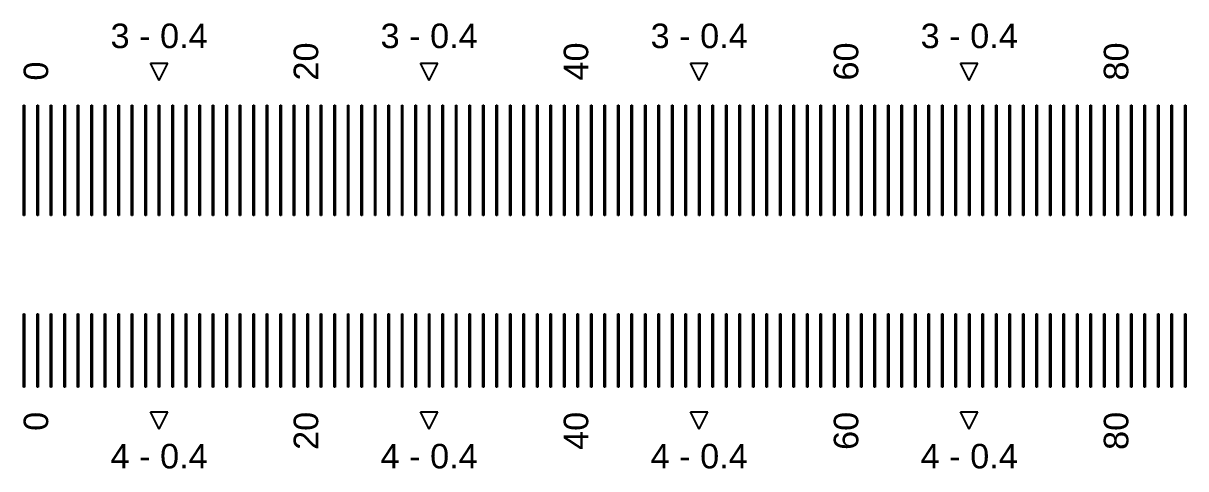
# Model space of a CAD drawing. Extents: x -24493 to 76507, y 84496 to 185496.
# Drawn here: x 21781.6 to 22255.2, y 114800.2 to 114981.7 of the extents above; entities that cross this region are included whole.
import ezdxf

# ---------------------------------------------------------------- set-up
doc = ezdxf.new("R2010")
doc.units = 13
doc.layers.add('CL - Label-1', color=120, linetype='Continuous')
doc.layers.add('CL - Label-2', color=132, linetype='Continuous')
doc.layers.add('CL - Sub-Micro', color=7, linetype='Continuous', true_color=0x47d1ff)
doc.styles.get("Standard").update_dxf_attribs({"font": 'arial.ttf'})

msp = doc.modelspace()

# ---------------------------------------------------------------- linework, layer by layer
at = {"layer": 'CL - Label-2'}
for p, q in [((21836.99, 114958.36), (21833.45, 114965.46)), ((21833.45, 114965.46), (21840.52, 114965.46)), ((21836.99, 114958.36), (21840.52, 114965.46)), ((21946.99, 114958.36), (21943.45, 114965.46)), ((21943.45, 114965.46), (21950.52, 114965.46)), ((21946.99, 114958.36), (21950.52, 114965.46)), ((22056.99, 114958.36), (22053.45, 114965.46)), ((22053.45, 114965.46), (22060.52, 114965.46)), ((22056.99, 114958.36), (22060.52, 114965.46)), ((22166.99, 114958.36), (22163.45, 114965.46)), ((22163.45, 114965.46), (22170.52, 114965.46)), ((22166.99, 114958.36), (22170.52, 114965.46)), ((21836.99, 114816.29), (21833.45, 114823.39)), ((21833.45, 114823.39), (21840.52, 114823.39)), ((21836.99, 114816.29), (21840.52, 114823.39)), ((21946.99, 114816.29), (21943.45, 114823.39)), ((21943.45, 114823.39), (21950.52, 114823.39)), ((21946.99, 114816.29), (21950.52, 114823.39)), ((22056.99, 114816.29), (22053.45, 114823.39)), ((22053.45, 114823.39), (22060.52, 114823.39)), ((22056.99, 114816.29), (22060.52, 114823.39)), ((22166.99, 114816.29), (22163.45, 114823.39)), ((22163.45, 114823.39), (22170.52, 114823.39)), ((22166.99, 114816.29), (22170.52, 114823.39))]:
    msp.add_line(p, q, dxfattribs=at)
at = {"layer": 'CL - Sub-Micro'}
for p, q in [((21781.79, 114948.36), (21782.19, 114948.36)), ((21781.79, 114903.36), (21781.79, 114948.36)), ((21782.19, 114948.36), (21782.19, 114903.36)), ((21787.29, 114948.36), (21787.69, 114948.36)), ((21787.29, 114903.36), (21787.29, 114948.36)), ((21787.69, 114948.36), (21787.69, 114903.36)), ((21792.79, 114948.36), (21793.19, 114948.36)), ((21792.79, 114903.36), (21792.79, 114948.36)), ((21793.19, 114948.36), (21793.19, 114903.36)), ((21798.29, 114948.36), (21798.69, 114948.36)), ((21798.29, 114903.36), (21798.29, 114948.36)), ((21798.69, 114948.36), (21798.69, 114903.36)), ((21803.79, 114948.36), (21804.19, 114948.36)), ((21803.79, 114903.36), (21803.79, 114948.36)), ((21804.19, 114948.36), (21804.19, 114903.36)), ((21809.29, 114948.36), (21809.69, 114948.36)), ((21809.29, 114903.36), (21809.29, 114948.36)), ((21809.69, 114948.36), (21809.69, 114903.36)), ((21814.79, 114948.36), (21815.19, 114948.36)), ((21814.79, 114903.36), (21814.79, 114948.36)), ((21815.19, 114948.36), (21815.19, 114903.36)), ((21820.29, 114948.36), (21820.69, 114948.36)), ((21820.29, 114903.36), (21820.29, 114948.36)), ((21820.69, 114948.36), (21820.69, 114903.36)), ((21825.79, 114948.36), (21826.19, 114948.36)), ((21825.79, 114903.36), (21825.79, 114948.36)), ((21826.19, 114948.36), (21826.19, 114903.36)), ((21831.29, 114948.36), (21831.69, 114948.36)), ((21831.29, 114903.36), (21831.29, 114948.36)), ((21831.69, 114948.36), (21831.69, 114903.36)), ((21836.79, 114948.36), (21837.19, 114948.36)), ((21836.79, 114903.36), (21836.79, 114948.36)), ((21837.19, 114948.36), (21837.19, 114903.36)), ((21842.29, 114948.36), (21842.69, 114948.36)), ((21842.29, 114903.36), (21842.29, 114948.36)), ((21842.69, 114948.36), (21842.69, 114903.36)), ((21847.79, 114948.36), (21848.19, 114948.36)), ((21847.79, 114903.36), (21847.79, 114948.36)), ((21848.19, 114948.36), (21848.19, 114903.36)), ((21853.29, 114948.36), (21853.69, 114948.36)), ((21853.29, 114903.36), (21853.29, 114948.36)), ((21853.69, 114948.36), (21853.69, 114903.36)), ((21858.79, 114948.36), (21859.19, 114948.36)), ((21858.79, 114903.36), (21858.79, 114948.36)), ((21859.19, 114948.36), (21859.19, 114903.36)), ((21864.29, 114948.36), (21864.69, 114948.36)), ((21864.29, 114903.36), (21864.29, 114948.36)), ((21864.69, 114948.36), (21864.69, 114903.36)), ((21869.79, 114948.36), (21870.19, 114948.36)), ((21869.79, 114903.36), (21869.79, 114948.36)), ((21870.19, 114948.36), (21870.19, 114903.36)), ((21875.29, 114948.36), (21875.69, 114948.36)), ((21875.29, 114903.36), (21875.29, 114948.36)), ((21875.69, 114948.36), (21875.69, 114903.36)), ((21880.79, 114948.36), (21881.19, 114948.36)), ((21880.79, 114903.36), (21880.79, 114948.36)), ((21881.19, 114948.36), (21881.19, 114903.36)), ((21886.29, 114948.36), (21886.69, 114948.36)), ((21886.29, 114903.36), (21886.29, 114948.36)), ((21886.69, 114948.36), (21886.69, 114903.36)), ((21891.79, 114948.36), (21892.19, 114948.36)), ((21891.79, 114903.36), (21891.79, 114948.36)), ((21892.19, 114948.36), (21892.19, 114903.36)), ((21897.29, 114948.36), (21897.69, 114948.36)), ((21897.29, 114903.36), (21897.29, 114948.36)), ((21897.69, 114948.36), (21897.69, 114903.36)), ((21902.79, 114948.36), (21903.19, 114948.36)), ((21902.79, 114903.36), (21902.79, 114948.36)), ((21903.19, 114948.36), (21903.19, 114903.36)), ((21908.29, 114948.36), (21908.69, 114948.36)), ((21908.29, 114903.36), (21908.29, 114948.36)), ((21908.69, 114948.36), (21908.69, 114903.36)), ((21913.79, 114948.36), (21914.19, 114948.36)), ((21913.79, 114903.36), (21913.79, 114948.36)), ((21914.19, 114948.36), (21914.19, 114903.36)), ((21919.29, 114948.36), (21919.69, 114948.36)), ((21919.29, 114903.36), (21919.29, 114948.36)), ((21919.69, 114948.36), (21919.69, 114903.36)), ((21924.79, 114948.36), (21925.19, 114948.36)), ((21924.79, 114903.36), (21924.79, 114948.36)), ((21925.19, 114948.36), (21925.19, 114903.36)), ((21930.29, 114948.36), (21930.69, 114948.36)), ((21930.29, 114903.36), (21930.29, 114948.36)), ((21930.69, 114948.36), (21930.69, 114903.36)), ((21935.79, 114948.36), (21936.19, 114948.36)), ((21935.79, 114903.36), (21935.79, 114948.36)), ((21936.19, 114948.36), (21936.19, 114903.36)), ((21941.29, 114948.36), (21941.69, 114948.36)), ((21941.29, 114903.36), (21941.29, 114948.36)), ((21941.69, 114948.36), (21941.69, 114903.36)), ((21946.79, 114948.36), (21947.19, 114948.36)), ((21946.79, 114903.36), (21946.79, 114948.36)), ((21947.19, 114948.36), (21947.19, 114903.36)), ((21952.29, 114948.36), (21952.69, 114948.36)), ((21952.29, 114903.36), (21952.29, 114948.36)), ((21952.69, 114948.36), (21952.69, 114903.36)), ((21957.79, 114948.36), (21958.19, 114948.36)), ((21957.79, 114903.36), (21957.79, 114948.36)), ((21958.19, 114948.36), (21958.19, 114903.36)), ((21963.29, 114948.36), (21963.69, 114948.36)), ((21963.29, 114903.36), (21963.29, 114948.36)), ((21963.69, 114948.36), (21963.69, 114903.36)), ((21968.79, 114948.36), (21969.19, 114948.36)), ((21968.79, 114903.36), (21968.79, 114948.36)), ((21969.19, 114948.36), (21969.19, 114903.36)), ((21974.29, 114948.36), (21974.69, 114948.36)), ((21974.29, 114903.36), (21974.29, 114948.36)), ((21974.69, 114948.36), (21974.69, 114903.36)), ((21979.79, 114948.36), (21980.19, 114948.36)), ((21979.79, 114903.36), (21979.79, 114948.36)), ((21980.19, 114948.36), (21980.19, 114903.36)), ((21985.29, 114948.36), (21985.69, 114948.36)), ((21985.29, 114903.36), (21985.29, 114948.36)), ((21985.69, 114948.36), (21985.69, 114903.36)), ((21990.79, 114948.36), (21991.19, 114948.36)), ((21990.79, 114903.36), (21990.79, 114948.36)), ((21991.19, 114948.36), (21991.19, 114903.36)), ((21996.29, 114948.36), (21996.69, 114948.36)), ((21996.29, 114903.36), (21996.29, 114948.36)), ((21996.69, 114948.36), (21996.69, 114903.36)), ((22001.79, 114948.36), (22002.19, 114948.36)), ((22001.79, 114903.36), (22001.79, 114948.36)), ((22002.19, 114948.36), (22002.19, 114903.36)), ((22007.29, 114948.36), (22007.69, 114948.36)), ((22007.29, 114903.36), (22007.29, 114948.36)), ((22007.69, 114948.36), (22007.69, 114903.36)), ((22012.79, 114948.36), (22013.19, 114948.36)), ((22012.79, 114903.36), (22012.79, 114948.36)), ((22013.19, 114948.36), (22013.19, 114903.36)), ((22018.29, 114948.36), (22018.69, 114948.36)), ((22018.29, 114903.36), (22018.29, 114948.36)), ((22018.69, 114948.36), (22018.69, 114903.36)), ((22023.79, 114948.36), (22024.19, 114948.36)), ((22023.79, 114903.36), (22023.79, 114948.36)), ((22024.19, 114948.36), (22024.19, 114903.36)), ((22029.29, 114948.36), (22029.69, 114948.36)), ((22029.29, 114903.36), (22029.29, 114948.36)), ((22029.69, 114948.36), (22029.69, 114903.36)), ((22034.79, 114948.36), (22035.19, 114948.36)), ((22034.79, 114903.36), (22034.79, 114948.36)), ((22035.19, 114948.36), (22035.19, 114903.36)), ((22040.29, 114948.36), (22040.69, 114948.36)), ((22040.29, 114903.36), (22040.29, 114948.36)), ((22040.69, 114948.36), (22040.69, 114903.36)), ((22045.79, 114948.36), (22046.19, 114948.36)), ((22045.79, 114903.36), (22045.79, 114948.36)), ((22046.19, 114948.36), (22046.19, 114903.36)), ((22051.29, 114948.36), (22051.69, 114948.36)), ((22051.29, 114903.36), (22051.29, 114948.36)), ((22051.69, 114948.36), (22051.69, 114903.36)), ((22056.79, 114948.36), (22057.19, 114948.36)), ((22056.79, 114903.36), (22056.79, 114948.36)), ((22057.19, 114948.36), (22057.19, 114903.36)), ((22062.29, 114948.36), (22062.69, 114948.36)), ((22062.29, 114903.36), (22062.29, 114948.36)), ((22062.69, 114948.36), (22062.69, 114903.36)), ((22067.79, 114948.36), (22068.19, 114948.36)), ((22067.79, 114903.36), (22067.79, 114948.36)), ((22068.19, 114948.36), (22068.19, 114903.36)), ((22073.29, 114948.36), (22073.69, 114948.36)), ((22073.29, 114903.36), (22073.29, 114948.36)), ((22073.69, 114948.36), (22073.69, 114903.36)), ((22078.79, 114948.36), (22079.19, 114948.36)), ((22078.79, 114903.36), (22078.79, 114948.36)), ((22079.19, 114948.36), (22079.19, 114903.36)), ((22084.29, 114948.36), (22084.69, 114948.36)), ((22084.29, 114903.36), (22084.29, 114948.36)), ((22084.69, 114948.36), (22084.69, 114903.36)), ((22089.79, 114948.36), (22090.19, 114948.36)), ((22089.79, 114903.36), (22089.79, 114948.36)), ((22090.19, 114948.36), (22090.19, 114903.36)), ((22095.29, 114948.36), (22095.69, 114948.36)), ((22095.29, 114903.36), (22095.29, 114948.36)), ((22095.69, 114948.36), (22095.69, 114903.36)), ((22100.79, 114948.36), (22101.19, 114948.36)), ((22100.79, 114903.36), (22100.79, 114948.36)), ((22101.19, 114948.36), (22101.19, 114903.36)), ((22106.29, 114948.36), (22106.69, 114948.36)), ((22106.29, 114903.36), (22106.29, 114948.36)), ((22106.69, 114948.36), (22106.69, 114903.36)), ((22111.79, 114948.36), (22112.19, 114948.36)), ((22111.79, 114903.36), (22111.79, 114948.36)), ((22112.19, 114948.36), (22112.19, 114903.36)), ((22117.29, 114948.36), (22117.69, 114948.36)), ((22117.29, 114903.36), (22117.29, 114948.36)), ((22117.69, 114948.36), (22117.69, 114903.36)), ((22122.79, 114948.36), (22123.19, 114948.36)), ((22122.79, 114903.36), (22122.79, 114948.36)), ((22123.19, 114948.36), (22123.19, 114903.36)), ((22128.29, 114948.36), (22128.69, 114948.36)), ((22128.29, 114903.36), (22128.29, 114948.36)), ((22128.69, 114948.36), (22128.69, 114903.36)), ((22133.79, 114948.36), (22134.19, 114948.36)), ((22133.79, 114903.36), (22133.79, 114948.36)), ((22134.19, 114948.36), (22134.19, 114903.36)), ((22139.29, 114948.36), (22139.69, 114948.36)), ((22139.29, 114903.36), (22139.29, 114948.36)), ((22139.69, 114948.36), (22139.69, 114903.36)), ((22144.79, 114948.36), (22145.19, 114948.36)), ((22144.79, 114903.36), (22144.79, 114948.36)), ((22145.19, 114948.36), (22145.19, 114903.36)), ((22150.29, 114948.36), (22150.69, 114948.36)), ((22150.29, 114903.36), (22150.29, 114948.36)), ((22150.69, 114948.36), (22150.69, 114903.36)), ((22155.79, 114948.36), (22156.19, 114948.36)), ((22155.79, 114903.36), (22155.79, 114948.36)), ((22156.19, 114948.36), (22156.19, 114903.36)), ((22161.29, 114948.36), (22161.69, 114948.36)), ((22161.29, 114903.36), (22161.29, 114948.36)), ((22161.69, 114948.36), (22161.69, 114903.36)), ((22166.79, 114948.36), (22167.19, 114948.36)), ((22166.79, 114903.36), (22166.79, 114948.36)), ((22167.19, 114948.36), (22167.19, 114903.36)), ((22172.29, 114948.36), (22172.69, 114948.36)), ((22172.29, 114903.36), (22172.29, 114948.36)), ((22172.69, 114948.36), (22172.69, 114903.36)), ((22177.79, 114948.36), (22178.19, 114948.36)), ((22177.79, 114903.36), (22177.79, 114948.36)), ((22178.19, 114948.36), (22178.19, 114903.36)), ((22183.29, 114948.36), (22183.69, 114948.36)), ((22183.29, 114903.36), (22183.29, 114948.36)), ((22183.69, 114948.36), (22183.69, 114903.36)), ((22188.79, 114948.36), (22189.19, 114948.36)), ((22188.79, 114903.36), (22188.79, 114948.36)), ((22189.19, 114948.36), (22189.19, 114903.36)), ((22194.29, 114948.36), (22194.69, 114948.36)), ((22194.29, 114903.36), (22194.29, 114948.36)), ((22194.69, 114948.36), (22194.69, 114903.36)), ((22199.79, 114948.36), (22200.19, 114948.36)), ((22199.79, 114903.36), (22199.79, 114948.36)), ((22200.19, 114948.36), (22200.19, 114903.36)), ((22205.29, 114948.36), (22205.69, 114948.36)), ((22205.29, 114903.36), (22205.29, 114948.36)), ((22205.69, 114948.36), (22205.69, 114903.36)), ((22210.79, 114948.36), (22211.19, 114948.36)), ((22210.79, 114903.36), (22210.79, 114948.36)), ((22211.19, 114948.36), (22211.19, 114903.36)), ((22216.29, 114948.36), (22216.69, 114948.36)), ((22216.29, 114903.36), (22216.29, 114948.36)), ((22216.69, 114948.36), (22216.69, 114903.36)), ((22221.79, 114948.36), (22222.19, 114948.36)), ((22221.79, 114903.36), (22221.79, 114948.36)), ((22222.19, 114948.36), (22222.19, 114903.36)), ((22227.29, 114948.36), (22227.69, 114948.36)), ((22227.29, 114903.36), (22227.29, 114948.36)), ((22227.69, 114948.36), (22227.69, 114903.36)), ((22232.79, 114948.36), (22233.19, 114948.36)), ((22232.79, 114903.36), (22232.79, 114948.36)), ((22233.19, 114948.36), (22233.19, 114903.36)), ((22238.29, 114948.36), (22238.69, 114948.36)), ((22238.29, 114903.36), (22238.29, 114948.36)), ((22238.69, 114948.36), (22238.69, 114903.36)), ((22243.79, 114948.36), (22244.19, 114948.36)), ((22243.79, 114903.36), (22243.79, 114948.36)), ((22244.19, 114948.36), (22244.19, 114903.36)), ((22249.29, 114948.36), (22249.69, 114948.36)), ((22249.29, 114903.36), (22249.29, 114948.36)), ((22249.69, 114948.36), (22249.69, 114903.36)), ((22254.79, 114948.36), (22255.19, 114948.36)), ((22254.79, 114903.36), (22254.79, 114948.36)), ((22255.19, 114948.36), (22255.19, 114903.36)), ((21782.19, 114903.36), (21781.79, 114903.36)), ((21787.69, 114903.36), (21787.29, 114903.36)), ((21793.19, 114903.36), (21792.79, 114903.36)), ((21798.69, 114903.36), (21798.29, 114903.36)), ((21804.19, 114903.36), (21803.79, 114903.36)), ((21809.69, 114903.36), (21809.29, 114903.36)), ((21815.19, 114903.36), (21814.79, 114903.36)), ((21820.69, 114903.36), (21820.29, 114903.36)), ((21826.19, 114903.36), (21825.79, 114903.36)), ((21831.69, 114903.36), (21831.29, 114903.36)), ((21837.19, 114903.36), (21836.79, 114903.36)), ((21842.69, 114903.36), (21842.29, 114903.36)), ((21848.19, 114903.36), (21847.79, 114903.36)), ((21853.69, 114903.36), (21853.29, 114903.36)), ((21859.19, 114903.36), (21858.79, 114903.36)), ((21864.69, 114903.36), (21864.29, 114903.36)), ((21870.19, 114903.36), (21869.79, 114903.36)), ((21875.69, 114903.36), (21875.29, 114903.36)), ((21881.19, 114903.36), (21880.79, 114903.36)), ((21886.69, 114903.36), (21886.29, 114903.36)), ((21892.19, 114903.36), (21891.79, 114903.36)), ((21897.69, 114903.36), (21897.29, 114903.36)), ((21903.19, 114903.36), (21902.79, 114903.36)), ((21908.69, 114903.36), (21908.29, 114903.36)), ((21914.19, 114903.36), (21913.79, 114903.36)), ((21919.69, 114903.36), (21919.29, 114903.36)), ((21925.19, 114903.36), (21924.79, 114903.36)), ((21930.69, 114903.36), (21930.29, 114903.36)), ((21936.19, 114903.36), (21935.79, 114903.36)), ((21941.69, 114903.36), (21941.29, 114903.36)), ((21947.19, 114903.36), (21946.79, 114903.36)), ((21952.69, 114903.36), (21952.29, 114903.36)), ((21958.19, 114903.36), (21957.79, 114903.36)), ((21963.69, 114903.36), (21963.29, 114903.36)), ((21969.19, 114903.36), (21968.79, 114903.36)), ((21974.69, 114903.36), (21974.29, 114903.36)), ((21980.19, 114903.36), (21979.79, 114903.36)), ((21985.69, 114903.36), (21985.29, 114903.36)), ((21991.19, 114903.36), (21990.79, 114903.36)), ((21996.69, 114903.36), (21996.29, 114903.36)), ((22002.19, 114903.36), (22001.79, 114903.36)), ((22007.69, 114903.36), (22007.29, 114903.36)), ((22013.19, 114903.36), (22012.79, 114903.36)), ((22018.69, 114903.36), (22018.29, 114903.36)), ((22024.19, 114903.36), (22023.79, 114903.36)), ((22029.69, 114903.36), (22029.29, 114903.36)), ((22035.19, 114903.36), (22034.79, 114903.36)), ((22040.69, 114903.36), (22040.29, 114903.36)), ((22046.19, 114903.36), (22045.79, 114903.36)), ((22051.69, 114903.36), (22051.29, 114903.36)), ((22057.19, 114903.36), (22056.79, 114903.36)), ((22062.69, 114903.36), (22062.29, 114903.36)), ((22068.19, 114903.36), (22067.79, 114903.36)), ((22073.69, 114903.36), (22073.29, 114903.36)), ((22079.19, 114903.36), (22078.79, 114903.36)), ((22084.69, 114903.36), (22084.29, 114903.36)), ((22090.19, 114903.36), (22089.79, 114903.36)), ((22095.69, 114903.36), (22095.29, 114903.36)), ((22101.19, 114903.36), (22100.79, 114903.36)), ((22106.69, 114903.36), (22106.29, 114903.36)), ((22112.19, 114903.36), (22111.79, 114903.36)), ((22117.69, 114903.36), (22117.29, 114903.36)), ((22123.19, 114903.36), (22122.79, 114903.36)), ((22128.69, 114903.36), (22128.29, 114903.36)), ((22134.19, 114903.36), (22133.79, 114903.36)), ((22139.69, 114903.36), (22139.29, 114903.36)), ((22145.19, 114903.36), (22144.79, 114903.36)), ((22150.69, 114903.36), (22150.29, 114903.36)), ((22156.19, 114903.36), (22155.79, 114903.36)), ((22161.69, 114903.36), (22161.29, 114903.36)), ((22167.19, 114903.36), (22166.79, 114903.36)), ((22172.69, 114903.36), (22172.29, 114903.36)), ((22178.19, 114903.36), (22177.79, 114903.36)), ((22183.69, 114903.36), (22183.29, 114903.36)), ((22189.19, 114903.36), (22188.79, 114903.36)), ((22194.69, 114903.36), (22194.29, 114903.36)), ((22200.19, 114903.36), (22199.79, 114903.36)), ((22205.69, 114903.36), (22205.29, 114903.36)), ((22211.19, 114903.36), (22210.79, 114903.36)), ((22216.69, 114903.36), (22216.29, 114903.36)), ((22222.19, 114903.36), (22221.79, 114903.36)), ((22227.69, 114903.36), (22227.29, 114903.36)), ((22233.19, 114903.36), (22232.79, 114903.36)), ((22238.69, 114903.36), (22238.29, 114903.36)), ((22244.19, 114903.36), (22243.79, 114903.36)), ((22249.69, 114903.36), (22249.29, 114903.36)), ((22255.19, 114903.36), (22254.79, 114903.36)), ((21781.79, 114863.36), (21782.19, 114863.36)), ((21781.79, 114833.36), (21781.79, 114863.36)), ((21782.19, 114863.36), (21782.19, 114833.36)), ((21787.29, 114863.36), (21787.69, 114863.36)), ((21787.29, 114833.36), (21787.29, 114863.36)), ((21787.69, 114863.36), (21787.69, 114833.36)), ((21792.79, 114863.36), (21793.19, 114863.36)), ((21792.79, 114833.36), (21792.79, 114863.36)), ((21793.19, 114863.36), (21793.19, 114833.36)), ((21798.29, 114863.36), (21798.69, 114863.36)), ((21798.29, 114833.36), (21798.29, 114863.36)), ((21798.69, 114863.36), (21798.69, 114833.36)), ((21803.79, 114863.36), (21804.19, 114863.36)), ((21803.79, 114833.36), (21803.79, 114863.36)), ((21804.19, 114863.36), (21804.19, 114833.36)), ((21809.29, 114863.36), (21809.69, 114863.36)), ((21809.29, 114833.36), (21809.29, 114863.36)), ((21809.69, 114863.36), (21809.69, 114833.36)), ((21814.79, 114863.36), (21815.19, 114863.36)), ((21814.79, 114833.36), (21814.79, 114863.36)), ((21815.19, 114863.36), (21815.19, 114833.36)), ((21820.29, 114863.36), (21820.69, 114863.36)), ((21820.29, 114833.36), (21820.29, 114863.36)), ((21820.69, 114863.36), (21820.69, 114833.36)), ((21825.79, 114863.36), (21826.19, 114863.36)), ((21825.79, 114833.36), (21825.79, 114863.36)), ((21826.19, 114863.36), (21826.19, 114833.36)), ((21831.29, 114863.36), (21831.69, 114863.36)), ((21831.29, 114833.36), (21831.29, 114863.36)), ((21831.69, 114863.36), (21831.69, 114833.36)), ((21836.79, 114863.36), (21837.19, 114863.36)), ((21836.79, 114833.36), (21836.79, 114863.36)), ((21837.19, 114863.36), (21837.19, 114833.36)), ((21842.29, 114863.36), (21842.69, 114863.36)), ((21842.29, 114833.36), (21842.29, 114863.36)), ((21842.69, 114863.36), (21842.69, 114833.36)), ((21847.79, 114863.36), (21848.19, 114863.36)), ((21847.79, 114833.36), (21847.79, 114863.36)), ((21848.19, 114863.36), (21848.19, 114833.36)), ((21853.29, 114863.36), (21853.69, 114863.36)), ((21853.29, 114833.36), (21853.29, 114863.36)), ((21853.69, 114863.36), (21853.69, 114833.36)), ((21858.79, 114863.36), (21859.19, 114863.36)), ((21858.79, 114833.36), (21858.79, 114863.36)), ((21859.19, 114863.36), (21859.19, 114833.36)), ((21864.29, 114863.36), (21864.69, 114863.36)), ((21864.29, 114833.36), (21864.29, 114863.36)), ((21864.69, 114863.36), (21864.69, 114833.36)), ((21869.79, 114863.36), (21870.19, 114863.36)), ((21869.79, 114833.36), (21869.79, 114863.36)), ((21870.19, 114863.36), (21870.19, 114833.36)), ((21875.29, 114863.36), (21875.69, 114863.36)), ((21875.29, 114833.36), (21875.29, 114863.36)), ((21875.69, 114863.36), (21875.69, 114833.36)), ((21880.79, 114863.36), (21881.19, 114863.36)), ((21880.79, 114833.36), (21880.79, 114863.36)), ((21881.19, 114863.36), (21881.19, 114833.36)), ((21886.29, 114863.36), (21886.69, 114863.36)), ((21886.29, 114833.36), (21886.29, 114863.36)), ((21886.69, 114863.36), (21886.69, 114833.36)), ((21891.79, 114863.36), (21892.19, 114863.36)), ((21891.79, 114833.36), (21891.79, 114863.36)), ((21892.19, 114863.36), (21892.19, 114833.36)), ((21897.29, 114863.36), (21897.69, 114863.36)), ((21897.29, 114833.36), (21897.29, 114863.36)), ((21897.69, 114863.36), (21897.69, 114833.36)), ((21902.79, 114863.36), (21903.19, 114863.36)), ((21902.79, 114833.36), (21902.79, 114863.36)), ((21903.19, 114863.36), (21903.19, 114833.36)), ((21908.29, 114863.36), (21908.69, 114863.36)), ((21908.29, 114833.36), (21908.29, 114863.36)), ((21908.69, 114863.36), (21908.69, 114833.36)), ((21913.79, 114863.36), (21914.19, 114863.36)), ((21913.79, 114833.36), (21913.79, 114863.36)), ((21914.19, 114863.36), (21914.19, 114833.36)), ((21919.29, 114863.36), (21919.69, 114863.36)), ((21919.29, 114833.36), (21919.29, 114863.36)), ((21919.69, 114863.36), (21919.69, 114833.36)), ((21924.79, 114863.36), (21925.19, 114863.36)), ((21924.79, 114833.36), (21924.79, 114863.36)), ((21925.19, 114863.36), (21925.19, 114833.36)), ((21930.29, 114863.36), (21930.69, 114863.36)), ((21930.29, 114833.36), (21930.29, 114863.36)), ((21930.69, 114863.36), (21930.69, 114833.36)), ((21935.79, 114863.36), (21936.19, 114863.36)), ((21935.79, 114833.36), (21935.79, 114863.36)), ((21936.19, 114863.36), (21936.19, 114833.36)), ((21941.29, 114863.36), (21941.69, 114863.36)), ((21941.29, 114833.36), (21941.29, 114863.36)), ((21941.69, 114863.36), (21941.69, 114833.36)), ((21946.79, 114863.36), (21947.19, 114863.36)), ((21946.79, 114833.36), (21946.79, 114863.36)), ((21947.19, 114863.36), (21947.19, 114833.36)), ((21952.29, 114863.36), (21952.69, 114863.36)), ((21952.29, 114833.36), (21952.29, 114863.36)), ((21952.69, 114863.36), (21952.69, 114833.36)), ((21957.79, 114863.36), (21958.19, 114863.36)), ((21957.79, 114833.36), (21957.79, 114863.36)), ((21958.19, 114863.36), (21958.19, 114833.36)), ((21963.29, 114863.36), (21963.69, 114863.36)), ((21963.29, 114833.36), (21963.29, 114863.36)), ((21963.69, 114863.36), (21963.69, 114833.36)), ((21968.79, 114863.36), (21969.19, 114863.36)), ((21968.79, 114833.36), (21968.79, 114863.36)), ((21969.19, 114863.36), (21969.19, 114833.36)), ((21974.29, 114863.36), (21974.69, 114863.36)), ((21974.29, 114833.36), (21974.29, 114863.36)), ((21974.69, 114863.36), (21974.69, 114833.36)), ((21979.79, 114863.36), (21980.19, 114863.36)), ((21979.79, 114833.36), (21979.79, 114863.36)), ((21980.19, 114863.36), (21980.19, 114833.36)), ((21985.29, 114863.36), (21985.69, 114863.36)), ((21985.29, 114833.36), (21985.29, 114863.36)), ((21985.69, 114863.36), (21985.69, 114833.36)), ((21990.79, 114863.36), (21991.19, 114863.36)), ((21990.79, 114833.36), (21990.79, 114863.36)), ((21991.19, 114863.36), (21991.19, 114833.36)), ((21996.29, 114863.36), (21996.69, 114863.36)), ((21996.29, 114833.36), (21996.29, 114863.36)), ((21996.69, 114863.36), (21996.69, 114833.36)), ((22001.79, 114863.36), (22002.19, 114863.36)), ((22001.79, 114833.36), (22001.79, 114863.36)), ((22002.19, 114863.36), (22002.19, 114833.36)), ((22007.29, 114863.36), (22007.69, 114863.36)), ((22007.29, 114833.36), (22007.29, 114863.36)), ((22007.69, 114863.36), (22007.69, 114833.36)), ((22012.79, 114863.36), (22013.19, 114863.36)), ((22012.79, 114833.36), (22012.79, 114863.36)), ((22013.19, 114863.36), (22013.19, 114833.36)), ((22018.29, 114863.36), (22018.69, 114863.36)), ((22018.29, 114833.36), (22018.29, 114863.36)), ((22018.69, 114863.36), (22018.69, 114833.36)), ((22023.79, 114863.36), (22024.19, 114863.36)), ((22023.79, 114833.36), (22023.79, 114863.36)), ((22024.19, 114863.36), (22024.19, 114833.36)), ((22029.29, 114863.36), (22029.69, 114863.36)), ((22029.29, 114833.36), (22029.29, 114863.36)), ((22029.69, 114863.36), (22029.69, 114833.36)), ((22034.79, 114863.36), (22035.19, 114863.36)), ((22034.79, 114833.36), (22034.79, 114863.36)), ((22035.19, 114863.36), (22035.19, 114833.36)), ((22040.29, 114863.36), (22040.69, 114863.36)), ((22040.29, 114833.36), (22040.29, 114863.36)), ((22040.69, 114863.36), (22040.69, 114833.36)), ((22045.79, 114863.36), (22046.19, 114863.36)), ((22045.79, 114833.36), (22045.79, 114863.36)), ((22046.19, 114863.36), (22046.19, 114833.36)), ((22051.29, 114863.36), (22051.69, 114863.36)), ((22051.29, 114833.36), (22051.29, 114863.36)), ((22051.69, 114863.36), (22051.69, 114833.36)), ((22056.79, 114863.36), (22057.19, 114863.36)), ((22056.79, 114833.36), (22056.79, 114863.36)), ((22057.19, 114863.36), (22057.19, 114833.36)), ((22062.29, 114863.36), (22062.69, 114863.36)), ((22062.29, 114833.36), (22062.29, 114863.36)), ((22062.69, 114863.36), (22062.69, 114833.36)), ((22067.79, 114863.36), (22068.19, 114863.36)), ((22067.79, 114833.36), (22067.79, 114863.36)), ((22068.19, 114863.36), (22068.19, 114833.36)), ((22073.29, 114863.36), (22073.69, 114863.36)), ((22073.29, 114833.36), (22073.29, 114863.36)), ((22073.69, 114863.36), (22073.69, 114833.36)), ((22078.79, 114863.36), (22079.19, 114863.36)), ((22078.79, 114833.36), (22078.79, 114863.36)), ((22079.19, 114863.36), (22079.19, 114833.36)), ((22084.29, 114863.36), (22084.69, 114863.36)), ((22084.29, 114833.36), (22084.29, 114863.36)), ((22084.69, 114863.36), (22084.69, 114833.36)), ((22089.79, 114863.36), (22090.19, 114863.36)), ((22089.79, 114833.36), (22089.79, 114863.36)), ((22090.19, 114863.36), (22090.19, 114833.36)), ((22095.29, 114863.36), (22095.69, 114863.36)), ((22095.29, 114833.36), (22095.29, 114863.36)), ((22095.69, 114863.36), (22095.69, 114833.36)), ((22100.79, 114863.36), (22101.19, 114863.36)), ((22100.79, 114833.36), (22100.79, 114863.36)), ((22101.19, 114863.36), (22101.19, 114833.36)), ((22106.29, 114863.36), (22106.69, 114863.36)), ((22106.29, 114833.36), (22106.29, 114863.36)), ((22106.69, 114863.36), (22106.69, 114833.36)), ((22111.79, 114863.36), (22112.19, 114863.36)), ((22111.79, 114833.36), (22111.79, 114863.36)), ((22112.19, 114863.36), (22112.19, 114833.36)), ((22117.29, 114863.36), (22117.69, 114863.36)), ((22117.29, 114833.36), (22117.29, 114863.36)), ((22117.69, 114863.36), (22117.69, 114833.36)), ((22122.79, 114863.36), (22123.19, 114863.36)), ((22122.79, 114833.36), (22122.79, 114863.36)), ((22123.19, 114863.36), (22123.19, 114833.36)), ((22128.29, 114863.36), (22128.69, 114863.36)), ((22128.29, 114833.36), (22128.29, 114863.36)), ((22128.69, 114863.36), (22128.69, 114833.36)), ((22133.79, 114863.36), (22134.19, 114863.36)), ((22133.79, 114833.36), (22133.79, 114863.36)), ((22134.19, 114863.36), (22134.19, 114833.36)), ((22139.29, 114863.36), (22139.69, 114863.36)), ((22139.29, 114833.36), (22139.29, 114863.36)), ((22139.69, 114863.36), (22139.69, 114833.36)), ((22144.79, 114863.36), (22145.19, 114863.36)), ((22144.79, 114833.36), (22144.79, 114863.36)), ((22145.19, 114863.36), (22145.19, 114833.36)), ((22150.29, 114863.36), (22150.69, 114863.36)), ((22150.29, 114833.36), (22150.29, 114863.36)), ((22150.69, 114863.36), (22150.69, 114833.36)), ((22155.79, 114863.36), (22156.19, 114863.36)), ((22155.79, 114833.36), (22155.79, 114863.36)), ((22156.19, 114863.36), (22156.19, 114833.36)), ((22161.29, 114863.36), (22161.69, 114863.36)), ((22161.29, 114833.36), (22161.29, 114863.36)), ((22161.69, 114863.36), (22161.69, 114833.36)), ((22166.79, 114863.36), (22167.19, 114863.36)), ((22166.79, 114833.36), (22166.79, 114863.36)), ((22167.19, 114863.36), (22167.19, 114833.36)), ((22172.29, 114863.36), (22172.69, 114863.36)), ((22172.29, 114833.36), (22172.29, 114863.36)), ((22172.69, 114863.36), (22172.69, 114833.36)), ((22177.79, 114863.36), (22178.19, 114863.36)), ((22177.79, 114833.36), (22177.79, 114863.36)), ((22178.19, 114863.36), (22178.19, 114833.36)), ((22183.29, 114863.36), (22183.69, 114863.36)), ((22183.29, 114833.36), (22183.29, 114863.36)), ((22183.69, 114863.36), (22183.69, 114833.36)), ((22188.79, 114863.36), (22189.19, 114863.36)), ((22188.79, 114833.36), (22188.79, 114863.36)), ((22189.19, 114863.36), (22189.19, 114833.36)), ((22194.29, 114863.36), (22194.69, 114863.36)), ((22194.29, 114833.36), (22194.29, 114863.36)), ((22194.69, 114863.36), (22194.69, 114833.36)), ((22199.79, 114863.36), (22200.19, 114863.36)), ((22199.79, 114833.36), (22199.79, 114863.36)), ((22200.19, 114863.36), (22200.19, 114833.36)), ((22205.29, 114863.36), (22205.69, 114863.36)), ((22205.29, 114833.36), (22205.29, 114863.36)), ((22205.69, 114863.36), (22205.69, 114833.36)), ((22210.79, 114863.36), (22211.19, 114863.36)), ((22210.79, 114833.36), (22210.79, 114863.36)), ((22211.19, 114863.36), (22211.19, 114833.36)), ((22216.29, 114863.36), (22216.69, 114863.36)), ((22216.29, 114833.36), (22216.29, 114863.36)), ((22216.69, 114863.36), (22216.69, 114833.36)), ((22221.79, 114863.36), (22222.19, 114863.36)), ((22221.79, 114833.36), (22221.79, 114863.36)), ((22222.19, 114863.36), (22222.19, 114833.36)), ((22227.29, 114863.36), (22227.69, 114863.36)), ((22227.29, 114833.36), (22227.29, 114863.36)), ((22227.69, 114863.36), (22227.69, 114833.36)), ((22232.79, 114863.36), (22233.19, 114863.36)), ((22232.79, 114833.36), (22232.79, 114863.36)), ((22233.19, 114863.36), (22233.19, 114833.36)), ((22238.29, 114863.36), (22238.69, 114863.36)), ((22238.29, 114833.36), (22238.29, 114863.36)), ((22238.69, 114863.36), (22238.69, 114833.36)), ((22243.79, 114863.36), (22244.19, 114863.36)), ((22243.79, 114833.36), (22243.79, 114863.36)), ((22244.19, 114863.36), (22244.19, 114833.36)), ((22249.29, 114863.36), (22249.69, 114863.36)), ((22249.29, 114833.36), (22249.29, 114863.36)), ((22249.69, 114863.36), (22249.69, 114833.36)), ((22254.79, 114863.36), (22255.19, 114863.36)), ((22254.79, 114833.36), (22254.79, 114863.36)), ((22255.19, 114863.36), (22255.19, 114833.36)), ((21782.19, 114833.36), (21781.79, 114833.36)), ((21787.69, 114833.36), (21787.29, 114833.36)), ((21793.19, 114833.36), (21792.79, 114833.36)), ((21798.69, 114833.36), (21798.29, 114833.36)), ((21804.19, 114833.36), (21803.79, 114833.36)), ((21809.69, 114833.36), (21809.29, 114833.36)), ((21815.19, 114833.36), (21814.79, 114833.36)), ((21820.69, 114833.36), (21820.29, 114833.36)), ((21826.19, 114833.36), (21825.79, 114833.36)), ((21831.69, 114833.36), (21831.29, 114833.36)), ((21837.19, 114833.36), (21836.79, 114833.36)), ((21842.69, 114833.36), (21842.29, 114833.36)), ((21848.19, 114833.36), (21847.79, 114833.36)), ((21853.69, 114833.36), (21853.29, 114833.36)), ((21859.19, 114833.36), (21858.79, 114833.36)), ((21864.69, 114833.36), (21864.29, 114833.36)), ((21870.19, 114833.36), (21869.79, 114833.36)), ((21875.69, 114833.36), (21875.29, 114833.36)), ((21881.19, 114833.36), (21880.79, 114833.36)), ((21886.69, 114833.36), (21886.29, 114833.36)), ((21892.19, 114833.36), (21891.79, 114833.36)), ((21897.69, 114833.36), (21897.29, 114833.36)), ((21903.19, 114833.36), (21902.79, 114833.36)), ((21908.69, 114833.36), (21908.29, 114833.36)), ((21914.19, 114833.36), (21913.79, 114833.36)), ((21919.69, 114833.36), (21919.29, 114833.36)), ((21925.19, 114833.36), (21924.79, 114833.36)), ((21930.69, 114833.36), (21930.29, 114833.36)), ((21936.19, 114833.36), (21935.79, 114833.36)), ((21941.69, 114833.36), (21941.29, 114833.36)), ((21947.19, 114833.36), (21946.79, 114833.36)), ((21952.69, 114833.36), (21952.29, 114833.36)), ((21958.19, 114833.36), (21957.79, 114833.36)), ((21963.69, 114833.36), (21963.29, 114833.36)), ((21969.19, 114833.36), (21968.79, 114833.36)), ((21974.69, 114833.36), (21974.29, 114833.36)), ((21980.19, 114833.36), (21979.79, 114833.36)), ((21985.69, 114833.36), (21985.29, 114833.36)), ((21991.19, 114833.36), (21990.79, 114833.36)), ((21996.69, 114833.36), (21996.29, 114833.36)), ((22002.19, 114833.36), (22001.79, 114833.36)), ((22007.69, 114833.36), (22007.29, 114833.36)), ((22013.19, 114833.36), (22012.79, 114833.36)), ((22018.69, 114833.36), (22018.29, 114833.36)), ((22024.19, 114833.36), (22023.79, 114833.36)), ((22029.69, 114833.36), (22029.29, 114833.36)), ((22035.19, 114833.36), (22034.79, 114833.36)), ((22040.69, 114833.36), (22040.29, 114833.36)), ((22046.19, 114833.36), (22045.79, 114833.36)), ((22051.69, 114833.36), (22051.29, 114833.36)), ((22057.19, 114833.36), (22056.79, 114833.36)), ((22062.69, 114833.36), (22062.29, 114833.36)), ((22068.19, 114833.36), (22067.79, 114833.36)), ((22073.69, 114833.36), (22073.29, 114833.36)), ((22079.19, 114833.36), (22078.79, 114833.36)), ((22084.69, 114833.36), (22084.29, 114833.36)), ((22090.19, 114833.36), (22089.79, 114833.36)), ((22095.69, 114833.36), (22095.29, 114833.36)), ((22101.19, 114833.36), (22100.79, 114833.36)), ((22106.69, 114833.36), (22106.29, 114833.36)), ((22112.19, 114833.36), (22111.79, 114833.36)), ((22117.69, 114833.36), (22117.29, 114833.36)), ((22123.19, 114833.36), (22122.79, 114833.36)), ((22128.69, 114833.36), (22128.29, 114833.36)), ((22134.19, 114833.36), (22133.79, 114833.36)), ((22139.69, 114833.36), (22139.29, 114833.36)), ((22145.19, 114833.36), (22144.79, 114833.36)), ((22150.69, 114833.36), (22150.29, 114833.36)), ((22156.19, 114833.36), (22155.79, 114833.36)), ((22161.69, 114833.36), (22161.29, 114833.36)), ((22167.19, 114833.36), (22166.79, 114833.36)), ((22172.69, 114833.36), (22172.29, 114833.36)), ((22178.19, 114833.36), (22177.79, 114833.36)), ((22183.69, 114833.36), (22183.29, 114833.36)), ((22189.19, 114833.36), (22188.79, 114833.36)), ((22194.69, 114833.36), (22194.29, 114833.36)), ((22200.19, 114833.36), (22199.79, 114833.36)), ((22205.69, 114833.36), (22205.29, 114833.36)), ((22211.19, 114833.36), (22210.79, 114833.36)), ((22216.69, 114833.36), (22216.29, 114833.36)), ((22222.19, 114833.36), (22221.79, 114833.36)), ((22227.69, 114833.36), (22227.29, 114833.36)), ((22233.19, 114833.36), (22232.79, 114833.36)), ((22238.69, 114833.36), (22238.29, 114833.36)), ((22244.19, 114833.36), (22243.79, 114833.36)), ((22249.69, 114833.36), (22249.29, 114833.36)), ((22255.19, 114833.36), (22254.79, 114833.36))]:
    msp.add_line(p, q, dxfattribs=at)

# ---------------------------------------------------------------- texts
at = {"layer": 'CL - Label-1', "char_height": 10, "rotation": 90}
for s, insert, attachment_point in [('20', (21891.79, 114958.36), 1), ('40', (22001.79, 114958.36), 1), ('60', (22111.79, 114958.36), 1), ('80', (22221.79, 114958.36), 1), ('0', (21781.79, 114958.36), 1), ('0', (21781.79, 114823.36), 3), ('20', (21891.79, 114823.36), 3), ('40', (22001.79, 114823.36), 3), ('60', (22111.79, 114823.36), 3), ('80', (22221.79, 114823.36), 3)]:
    msp.add_mtext_dynamic_manual_height_columns(s, width=21.565, gutter_width=12.5, heights=[8.55], dxfattribs=dict(at, insert=insert, attachment_point=attachment_point))
at = {"layer": 'CL - Label-2', "char_height": 10}
for s, insert, attachment_point in [('3 - 0.4', (21836.99, 114971.44), 8), ('3 - 0.4', (21946.99, 114971.44), 8), ('3 - 0.4', (22056.99, 114971.44), 8), ('3 - 0.4', (22166.99, 114971.44), 8), ('4 - 0.4', (21836.99, 114810.29), 2), ('4 - 0.4', (21946.99, 114810.29), 2), ('4 - 0.4', (22056.99, 114810.29), 2), ('4 - 0.4', (22166.99, 114810.29), 2)]:
    msp.add_mtext_dynamic_manual_height_columns(s, width=52.3045, gutter_width=12.5, heights=[18.11], dxfattribs=dict(at, insert=insert, attachment_point=attachment_point))

doc.saveas('drawing.dxf')
